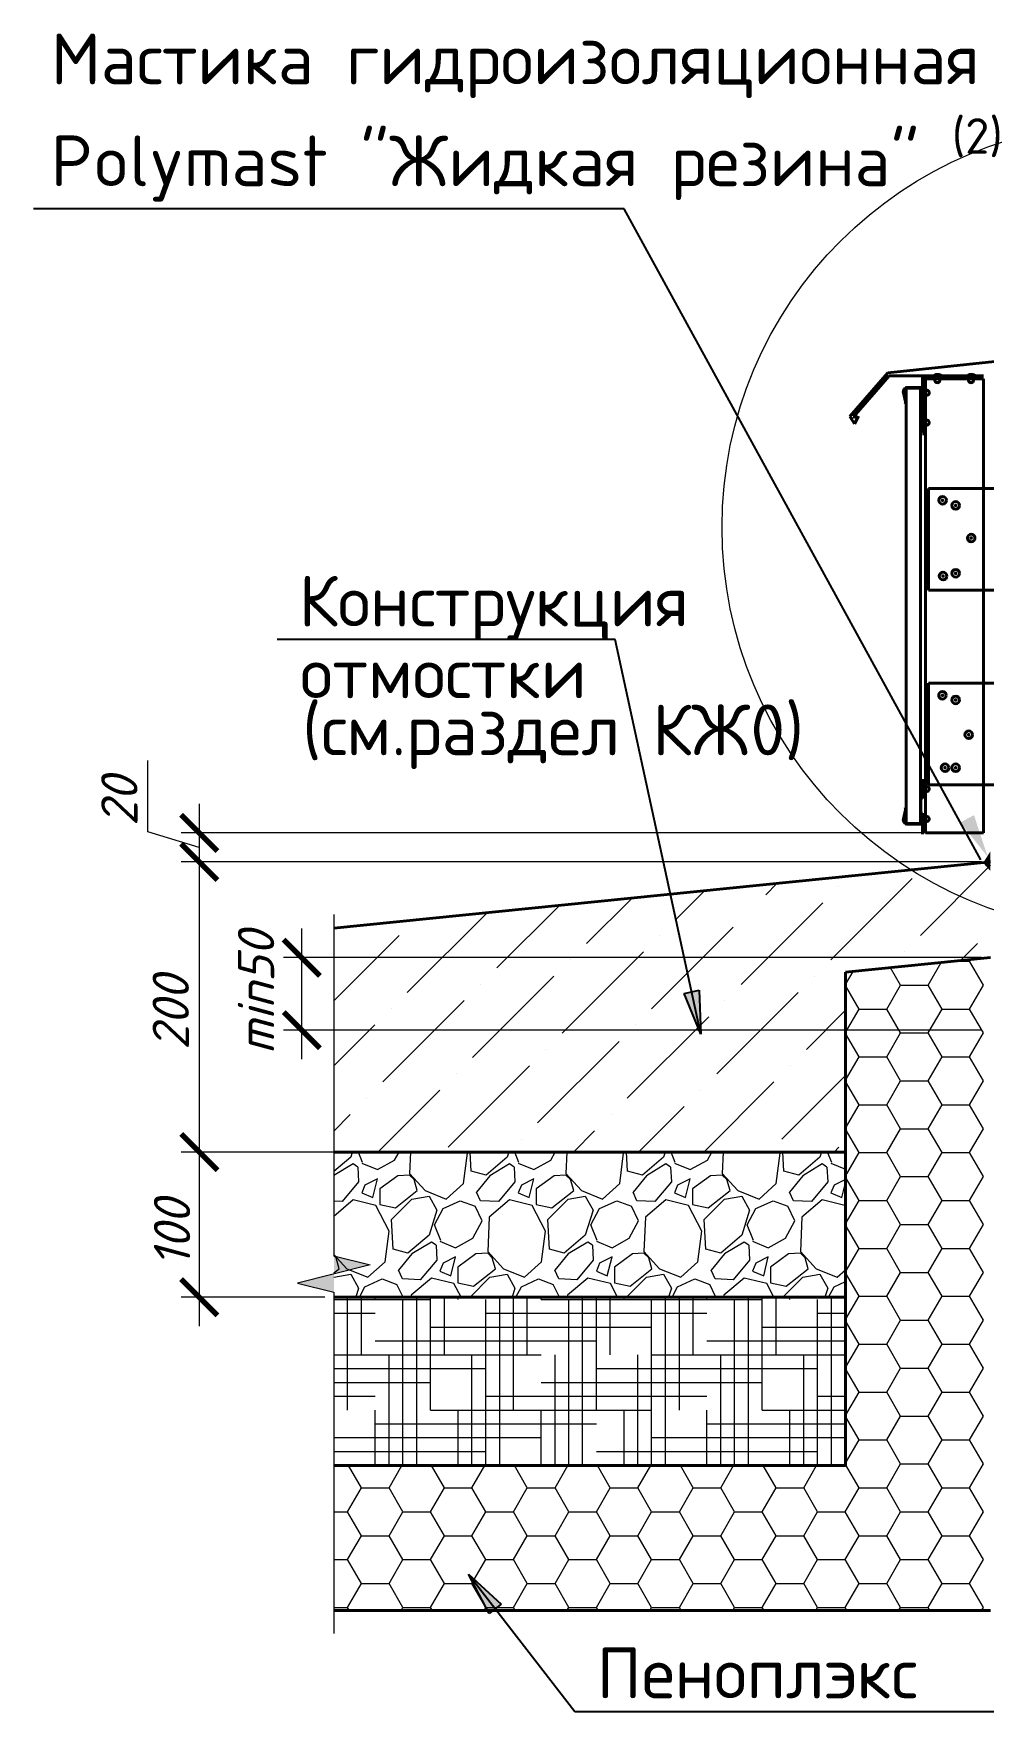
# Model space of a CAD drawing. Header units: millimetres. Extents: x -3689 to 2955806, y -724709 to -635850.
# Drawn here: x 2940416 to 2941071, y -718011 to -716854 of the extents above; entities that cross this region are included whole.
import ezdxf

# ---------------------------------------------------------------- set-up
doc = ezdxf.new("R2010")
doc.units = ezdxf.units.MM
for name, color, linetype, lineweight in [('_PP_Hatch', 9, 'Continuous', 9), ('_PP_Primary Line Continuous', 3, 'Continuous', 40), ('_Выноска', 7, 'Continuous', 15), ('Стены сечение', 7, 'Continuous', 40), ('Штрих Железобетон', 7, 'Continuous', 15), ('Штрих Мин. Вата', 40, 'Continuous', 15)]:
    doc.layers.add(name, color=color, linetype=linetype, lineweight=lineweight)
doc.layers.add('S-WALL-PATT', color=181, linetype='Continuous')
doc.styles.add('PDF ISOCPEUR', font='isocpeur.ttf')
doc.styles.add('SPDS', font='isocpeui.ttf')

msp = doc.modelspace()

# ---------------------------------------------------------------- hatches: boundary and pattern name
for points in [[(2941073.9, -717421.8), (2941055, -717397.9), (2941064.3, -717392.9)], [(2940876.2, -717543.8), (2940864.6, -717515.7), (2940874.9, -717513.4)], [(2940716, -717916.1), (2940738.5, -717936.6), (2940730.2, -717943)]]:
    msp.add_hatch(color=256).paths.add_polyline_path(points, flags=0)
at = {"layer": '_Выноска', "true_color": 0xffffff}
msp.add_hatch(color=7, dxfattribs=at).paths.add_polyline_path([(2940623.2, -717476.4), (2940623.2, -717696.6), (2940648.2, -717702.9), (2940598.2, -717715.4), (2940623.2, -717721.6), (2940623.2, -717941.8), (2940623.2, -717941.8), (2940623.2, -717476.4)], flags=0)
at = {"layer": 'S-WALL-PATT'}
h = msp.add_hatch(color=7, dxfattribs=at)
h.dxf.hatch_style = 1
edge = h.paths.add_edge_path()
edge.add_line((2941070.6, -717425.8), (2941075.6, -717431.3))
edge.add_line((2941075.6, -717431.3), (2941075.7, -717417.7))
edge.add_arc((2941056.2, -717411), 20.7, 314.3226, 341.0309, ccw=False)

# ---------------------------------------------------------------- linework, layer by layer
for p, q in [((2940817, -717271.8), (2940584.1, -717271.8)), ((2940876.2, -717543.8), (2940817, -717271.8)), ((2940864.6, -717515.7), (2940874.9, -717513.4)), ((2940876.2, -717543.8), (2940864.6, -717515.7)), ((2940874.9, -717513.4), (2940876.2, -717543.8)), ((2940716, -717916.1), (2940789.3, -718010.6)), ((2940716, -717916.1), (2940738.5, -717936.6)), ((2940730.2, -717943), (2940716, -717916.1)), ((2940738.5, -717936.6), (2940730.2, -717943)), ((2940789.3, -718010.6), (2941128.8, -718010.6))]:
    msp.add_line(p, q)
for points in [[(2940823.3, -716975), (2940416.3, -716975)], [(2941069, -717423.7), (2940823.3, -716975)]]:
    msp.add_lwpolyline(points)
at = {"color": 0, "linetype": 'ByBlock', "const_width": 3.75}
for points in [[(2940543, -717417.6), (2940518, -717392.6)], [(2940543, -717437.6), (2940518, -717412.6)], [(2940518, -717412.6), (2940543, -717437.6)], [(2940613.6, -717503.6), (2940588.6, -717478.6)], [(2940588.6, -717528.6), (2940613.6, -717553.6)], [(2940518, -717612.6), (2940543, -717637.6)], [(2940543, -717637.6), (2940518, -717612.6)], [(2940518, -717712.6), (2940543, -717737.6)]]:
    msp.add_lwpolyline(points, dxfattribs=at)
at = {"layer": '_PP_Hatch', "linetype": 'Continuous', "ltscale": 20}
for p, q in [((2941027.4, -717475.8), (2941075.8, -717427.4)), ((2940859.1, -717464.6), (2940878.6, -717445)), ((2940920.8, -717447.7), (2940928.5, -717440)), ((2940965.7, -717492.6), (2941021.8, -717436.5)), ((2940971.3, -717442.1), (2940971.3, -717442.1)), ((2940735.6, -717498.2), (2940778.7, -717455.1)), ((2940797.3, -717481.4), (2940828.7, -717450.1)), ((2940904, -717509.5), (2940960.1, -717453.3)), ((2940673.8, -717515.1), (2940728.8, -717460.1)), ((2940623.2, -717520.8), (2940668.2, -717475.8)), ((2940842.2, -717526.3), (2940898.3, -717470.2)), ((2940847.8, -717475.8), (2940847.8, -717475.8)), ((2940780.5, -717543.1), (2940836.6, -717487)), ((2940786.1, -717492.6), (2940786.1, -717492.6)), ((2941016.2, -717487), (2941016.2, -717487)), ((2941054.9, -717493.2), (2941066.7, -717481.4)), ((2940718.7, -717560), (2940774.9, -717503.9)), ((2940954.5, -717503.9), (2940954.5, -717503.9)), ((2941004.9, -717498.3), (2941005, -717498.2)), ((2940724.3, -717509.5), (2940724.3, -717509.5)), ((2940887.1, -717571.2), (2940943.2, -717515.1)), ((2940657, -717576.8), (2940713.1, -717520.7)), ((2940662.6, -717526.3), (2940662.6, -717526.3)), ((2940892.7, -717520.7), (2940892.7, -717520.7)), ((2940623.2, -717565.7), (2940651.4, -717537.5)), ((2940825.4, -717588), (2940881.5, -717531.9)), ((2940831, -717537.5), (2940831, -717537.5)), ((2940948.9, -717554.4), (2940975.8, -717527.4)), ((2940763.6, -717604.9), (2940819.8, -717548.8)), ((2940769.3, -717554.4), (2940769.3, -717554.4)), ((2940701.9, -717621.7), (2940758, -717565.6)), ((2940707.5, -717571.2), (2940707.5, -717571.2)), ((2940932, -717616.1), (2940975.8, -717572.3)), ((2940937.6, -717565.6), (2940937.6, -717565.6)), ((2940653.6, -717625.1), (2940696.3, -717582.4)), ((2940875.9, -717582.4), (2940875.9, -717582.4)), ((2940878.1, -717625.1), (2940926.4, -717576.8)), ((2940645.8, -717588), (2940645.8, -717588)), ((2940833.2, -717625.1), (2940864.7, -717593.7)), ((2940623.2, -717610.6), (2940634.5, -717599.3)), ((2940814.2, -717599.3), (2940814.2, -717599.3)), ((2940752.4, -717616.1), (2940752.4, -717616.1)), ((2940788.3, -717625.1), (2940802.9, -717610.5)), ((2940634.9, -717628.5), (2940623.2, -717638.4)), ((2940635.9, -717625.1), (2940634.9, -717628.5)), ((2940643, -717632.2), (2940640.1, -717625.1)), ((2940653.2, -717637.1), (2940665.1, -717630.6)), ((2940665.1, -717630.6), (2940668.1, -717625.1)), ((2940676, -717625.1), (2940675.3, -717639.8)), ((2940712.5, -717646.8), (2940715.2, -717625.8)), ((2940715.2, -717625.8), (2940714.9, -717625.1)), ((2940717.9, -717638.2), (2940717.2, -717625.1)), ((2940742.7, -717628.5), (2940728.1, -717640.9)), ((2940743.7, -717625.1), (2940742.7, -717628.5)), ((2940750.7, -717632.2), (2940747.9, -717625.1)), ((2940761, -717637.1), (2940772.8, -717630.6)), ((2940772.8, -717630.6), (2940775.8, -717625.1)), ((2940783.7, -717625.1), (2940783.1, -717639.8)), ((2940820.2, -717646.8), (2940822.9, -717625.8)), ((2940822.9, -717625.8), (2940822.6, -717625.1)), ((2940825.6, -717638.2), (2940824.9, -717625.1)), ((2940850.4, -717628.5), (2940835.9, -717640.9)), ((2940851.5, -717625.1), (2940850.4, -717628.5)), ((2940858.5, -717632.2), (2940855.7, -717625.1)), ((2940868.7, -717637.1), (2940880.6, -717630.6)), ((2940880.6, -717630.6), (2940883.6, -717625.1)), ((2940891.5, -717625.1), (2940890.8, -717639.8)), ((2940928, -717646.8), (2940930.7, -717625.8)), ((2940930.7, -717625.8), (2940930.4, -717625.1)), ((2940933.4, -717638.2), (2940932.7, -717625.1)), ((2940958.2, -717628.5), (2940943.6, -717640.9)), ((2940959.2, -717625.1), (2940958.2, -717628.5)), ((2940966.3, -717632.2), (2940963.4, -717625.1)), ((2940967.9, -717625.1), (2940971.3, -717621.7)), ((2940636.5, -717633.3), (2940623.2, -717641.3)), ((2940639.7, -717635.5), (2940636.5, -717633.3)), ((2940639.7, -717635.5), (2940640.3, -717645.7)), ((2940642.4, -717632.8), (2940653.2, -717637.1)), ((2940667.2, -717641.4), (2940654.8, -717650.5)), ((2940675.3, -717640.9), (2940667.2, -717641.4)), ((2940675.3, -717639.8), (2940686.1, -717651.6)), ((2940678.5, -717644.1), (2940675.3, -717640.9)), ((2940728.1, -717640.9), (2940717.9, -717638.2)), ((2940730.8, -717641.4), (2940721.6, -717652.7)), ((2940744.3, -717633.3), (2940730.8, -717641.4)), ((2940747.5, -717635.5), (2940744.3, -717633.3)), ((2940747.5, -717635.5), (2940748, -717645.7)), ((2940750.2, -717632.8), (2940761, -717637.1)), ((2940775, -717641.4), (2940762.6, -717650.5)), ((2940783.1, -717640.9), (2940775, -717641.4)), ((2940783.1, -717639.8), (2940793.8, -717651.6)), ((2940786.3, -717644.1), (2940783.1, -717640.9)), ((2940835.9, -717640.9), (2940825.6, -717638.2)), ((2940838.6, -717641.4), (2940829.4, -717652.7)), ((2940852, -717633.3), (2940838.6, -717641.4)), ((2940855.3, -717635.5), (2940852, -717633.3)), ((2940855.3, -717635.5), (2940855.8, -717645.7)), ((2940858, -717632.8), (2940868.7, -717637.1)), ((2940882.7, -717641.4), (2940870.4, -717650.5)), ((2940890.8, -717640.9), (2940882.7, -717641.4)), ((2940890.8, -717639.8), (2940901.6, -717651.6)), ((2940894.1, -717644.1), (2940890.8, -717640.9)), ((2940943.6, -717640.9), (2940933.4, -717638.2)), ((2940946.3, -717641.4), (2940937.2, -717652.7)), ((2940959.8, -717633.3), (2940946.3, -717641.4)), ((2940963, -717635.5), (2940959.8, -717633.3)), ((2940963, -717635.5), (2940963.6, -717645.7)), ((2940965.7, -717632.8), (2940975.8, -717636.8)), ((2940640.3, -717645.7), (2940629, -717659.2)), ((2940644.6, -717647.9), (2940642.4, -717653.2)), ((2940642.4, -717653.2), (2940650, -717656.5)), ((2940653.2, -717643.5), (2940644.6, -717647.9)), ((2940650, -717656.5), (2940653.2, -717643.5)), ((2940654.8, -717650.5), (2940654.8, -717661.3)), ((2940665.6, -717663.5), (2940680.7, -717651.6)), ((2940680.7, -717651.6), (2940678.5, -717644.1)), ((2940686.1, -717651.6), (2940700.6, -717657.6)), ((2940700.6, -717657.6), (2940712.5, -717646.8)), ((2940724.3, -717658.6), (2940721.6, -717652.7)), ((2940748, -717645.7), (2940736.7, -717659.2)), ((2940752.4, -717647.9), (2940750.2, -717653.2)), ((2940750.2, -717653.2), (2940757.7, -717656.5)), ((2940761, -717643.5), (2940752.4, -717647.9)), ((2940757.7, -717656.5), (2940761, -717643.5)), ((2940762.6, -717650.5), (2940762.6, -717661.3)), ((2940773.4, -717663.5), (2940788.5, -717651.6)), ((2940788.5, -717651.6), (2940786.3, -717644.1)), ((2940793.8, -717651.6), (2940808.4, -717657.6)), ((2940808.4, -717657.6), (2940820.2, -717646.8)), ((2940832.1, -717658.6), (2940829.4, -717652.7)), ((2940855.8, -717645.7), (2940844.5, -717659.2)), ((2940860.1, -717647.9), (2940858, -717653.2)), ((2940858, -717653.2), (2940865.5, -717656.5)), ((2940868.7, -717643.5), (2940860.1, -717647.9)), ((2940865.5, -717656.5), (2940868.7, -717643.5)), ((2940870.4, -717650.5), (2940870.4, -717661.3)), ((2940881.1, -717663.5), (2940896.2, -717651.6)), ((2940896.2, -717651.6), (2940894.1, -717644.1)), ((2940901.6, -717651.6), (2940916.2, -717657.6)), ((2940916.2, -717657.6), (2940928, -717646.8)), ((2940939.9, -717658.6), (2940937.2, -717652.7)), ((2940963.6, -717645.7), (2940952.3, -717659.2)), ((2940967.9, -717647.9), (2940965.7, -717653.2)), ((2940965.7, -717653.2), (2940973.3, -717656.5)), ((2940975.8, -717643.9), (2940967.9, -717647.9)), ((2940973.3, -717656.5), (2940975.8, -717646.4)), ((2940636.5, -717658.1), (2940623.2, -717669.4)), ((2940629, -717659.2), (2940623.2, -717658.9)), ((2940652.1, -717661.9), (2940636.5, -717658.1)), ((2940661.3, -717679.6), (2940652.1, -717661.9)), ((2940654.8, -717661.3), (2940665.6, -717663.5)), ((2940662.9, -717671.6), (2940676.9, -717657.6)), ((2940676.9, -717657.6), (2940688.8, -717655.4)), ((2940688.8, -717655.4), (2940694.2, -717665.1)), ((2940694.2, -717665.1), (2940688.8, -717682.3)), ((2940692.5, -717675.3), (2940698.5, -717664)), ((2940698.5, -717664), (2940710.3, -717658.6)), ((2940710.3, -717658.6), (2940720.6, -717662.4)), ((2940725.4, -717672.6), (2940720.6, -717662.4)), ((2940736.7, -717659.2), (2940724.3, -717658.6)), ((2940744.3, -717658.1), (2940730.3, -717669.9)), ((2940759.9, -717661.9), (2940744.3, -717658.1)), ((2940769.1, -717679.6), (2940759.9, -717661.9)), ((2940762.6, -717661.3), (2940773.4, -717663.5)), ((2940770.7, -717671.6), (2940784.7, -717657.6)), ((2940784.7, -717657.6), (2940796.5, -717655.4)), ((2940796.5, -717655.4), (2940801.9, -717665.1)), ((2940801.9, -717665.1), (2940796.5, -717682.3)), ((2940800.3, -717675.3), (2940806.2, -717664)), ((2940806.2, -717664), (2940818.1, -717658.6)), ((2940818.1, -717658.6), (2940828.3, -717662.4)), ((2940833.2, -717672.6), (2940828.3, -717662.4)), ((2940844.5, -717659.2), (2940832.1, -717658.6)), ((2940852, -717658.1), (2940838, -717669.9)), ((2940867.7, -717661.9), (2940852, -717658.1)), ((2940876.8, -717679.6), (2940867.7, -717661.9)), ((2940870.4, -717661.3), (2940881.1, -717663.5)), ((2940878.4, -717671.6), (2940892.4, -717657.6)), ((2940892.4, -717657.6), (2940904.3, -717655.4)), ((2940904.3, -717655.4), (2940909.7, -717665.1)), ((2940909.7, -717665.1), (2940904.3, -717682.3)), ((2940908.1, -717675.3), (2940914, -717664)), ((2940914, -717664), (2940925.9, -717658.6)), ((2940925.9, -717658.6), (2940936.1, -717662.4)), ((2940940.9, -717672.6), (2940936.1, -717662.4)), ((2940952.3, -717659.2), (2940939.9, -717658.6)), ((2940959.8, -717658.1), (2940945.8, -717669.9)), ((2940975.4, -717661.9), (2940959.8, -717658.1)), ((2940975.8, -717662.6), (2940975.4, -717661.9)), ((2940664, -717692), (2940662.9, -717671.6)), ((2940696.9, -717686.1), (2940692.5, -717675.3)), ((2940718.9, -717684.5), (2940725.4, -717672.6)), ((2940730.3, -717669.9), (2940729.2, -717693.7)), ((2940771.8, -717692), (2940770.7, -717671.6)), ((2940804.6, -717686.1), (2940800.3, -717675.3)), ((2940826.7, -717684.5), (2940833.2, -717672.6)), ((2940838, -717669.9), (2940836.9, -717693.7)), ((2940879.5, -717692), (2940878.4, -717671.6)), ((2940912.4, -717686.1), (2940908.1, -717675.3)), ((2940934.5, -717684.5), (2940940.9, -717672.6)), ((2940945.8, -717669.9), (2940944.7, -717693.7)), ((2940658.6, -717700.7), (2940661.3, -717679.6)), ((2940688.8, -717682.3), (2940674.2, -717694.7)), ((2940690.4, -717687.2), (2940676.9, -717695.3)), ((2940693.6, -717689.3), (2940690.4, -717687.2)), ((2940696.3, -717686.6), (2940707.1, -717691)), ((2940707.1, -717691), (2940718.9, -717684.5)), ((2940766.4, -717700.7), (2940769.1, -717679.6)), ((2940796.5, -717682.3), (2940782, -717694.7)), ((2940798.2, -717687.2), (2940784.7, -717695.3)), ((2940801.4, -717689.3), (2940798.2, -717687.2)), ((2940804.1, -717686.6), (2940814.9, -717691)), ((2940814.9, -717691), (2940826.7, -717684.5)), ((2940874.1, -717700.7), (2940876.8, -717679.6)), ((2940904.3, -717682.3), (2940889.8, -717694.7)), ((2940905.9, -717687.2), (2940892.4, -717695.3)), ((2940909.2, -717689.3), (2940905.9, -717687.2)), ((2940911.8, -717686.6), (2940922.6, -717691)), ((2940922.6, -717691), (2940934.5, -717684.5)), ((2940623.2, -717695.6), (2940632.2, -717705.5)), ((2940624.7, -717698), (2940623.2, -717696.5)), ((2940626.8, -717705.5), (2940624.7, -717698)), ((2940646.7, -717711.4), (2940658.6, -717700.7)), ((2940674.2, -717694.7), (2940664, -717692)), ((2940676.9, -717695.3), (2940667.8, -717706.6)), ((2940694.2, -717699.6), (2940682.8, -717713.1)), ((2940693.6, -717689.3), (2940694.2, -717699.6)), ((2940707.1, -717697.4), (2940698.5, -717701.7)), ((2940703.9, -717710.4), (2940707.1, -717697.4)), ((2940721.1, -717695.3), (2940708.7, -717704.4)), ((2940729.2, -717694.7), (2940721.1, -717695.3)), ((2940729.2, -717693.7), (2940740, -717705.5)), ((2940732.4, -717698), (2940729.2, -717694.7)), ((2940734.6, -717705.5), (2940732.4, -717698)), ((2940754.5, -717711.4), (2940766.4, -717700.7)), ((2940782, -717694.7), (2940771.8, -717692)), ((2940784.7, -717695.3), (2940775.5, -717706.6)), ((2940801.9, -717699.6), (2940790.6, -717713.1)), ((2940801.4, -717689.3), (2940801.9, -717699.6)), ((2940814.9, -717697.4), (2940806.2, -717701.7)), ((2940811.6, -717710.4), (2940814.9, -717697.4)), ((2940828.9, -717695.3), (2940816.5, -717704.4)), ((2940836.9, -717694.7), (2940828.9, -717695.3)), ((2940836.9, -717693.7), (2940847.7, -717705.5)), ((2940840.2, -717698), (2940836.9, -717694.7)), ((2940842.3, -717705.5), (2940840.2, -717698)), ((2940862.3, -717711.4), (2940874.1, -717700.7)), ((2940889.8, -717694.7), (2940879.5, -717692)), ((2940892.4, -717695.3), (2940883.3, -717706.6)), ((2940909.7, -717699.6), (2940898.4, -717713.1)), ((2940909.2, -717689.3), (2940909.7, -717699.6)), ((2940922.6, -717697.4), (2940914, -717701.7)), ((2940919.4, -717710.4), (2940922.6, -717697.4)), ((2940936.6, -717695.3), (2940924.2, -717704.4)), ((2940944.7, -717694.7), (2940936.6, -717695.3)), ((2940944.7, -717693.7), (2940955.5, -717705.5)), ((2940947.9, -717698), (2940944.7, -717694.7)), ((2940950.1, -717705.5), (2940947.9, -717698)), ((2940623.2, -717708.4), (2940626.8, -717705.5)), ((2940623.2, -717711.4), (2940634.9, -717709.3)), ((2940632.2, -717705.5), (2940646.7, -717711.4)), ((2940634.9, -717709.3), (2940640.3, -717719)), ((2940670.5, -717712.5), (2940667.8, -717706.6)), ((2940690.4, -717712), (2940676.4, -717723.8)), ((2940706, -717715.7), (2940690.4, -717712)), ((2940698.5, -717701.7), (2940696.3, -717707.1)), ((2940696.3, -717707.1), (2940703.9, -717710.4)), ((2940708.7, -717704.4), (2940708.7, -717715.2)), ((2940717.1, -717725.1), (2940730.8, -717711.4)), ((2940719.5, -717717.4), (2940734.6, -717705.5)), ((2940730.8, -717711.4), (2940742.7, -717709.3)), ((2940740, -717705.5), (2940754.5, -717711.4)), ((2940742.7, -717709.3), (2940748, -717719)), ((2940778.2, -717712.5), (2940775.5, -717706.6)), ((2940798.2, -717712), (2940784.1, -717723.8)), ((2940813.8, -717715.7), (2940798.2, -717712)), ((2940806.2, -717701.7), (2940804.1, -717707.1)), ((2940804.1, -717707.1), (2940811.6, -717710.4)), ((2940816.5, -717704.4), (2940816.5, -717715.2)), ((2940824.9, -717725.1), (2940838.6, -717711.4)), ((2940827.3, -717717.4), (2940842.3, -717705.5)), ((2940838.6, -717711.4), (2940850.4, -717709.3)), ((2940847.7, -717705.5), (2940862.3, -717711.4)), ((2940850.4, -717709.3), (2940855.8, -717719)), ((2940886, -717712.5), (2940883.3, -717706.6)), ((2940905.9, -717712), (2940891.9, -717723.8)), ((2940921.5, -717715.7), (2940905.9, -717712)), ((2940914, -717701.7), (2940911.8, -717707.1)), ((2940911.8, -717707.1), (2940919.4, -717710.4)), ((2940924.2, -717704.4), (2940924.2, -717715.2)), ((2940932.6, -717725.1), (2940946.3, -717711.4)), ((2940935, -717717.4), (2940950.1, -717705.5)), ((2940946.3, -717711.4), (2940958.2, -717709.3)), ((2940955.5, -717705.5), (2940970, -717711.4)), ((2940958.2, -717709.3), (2940963.6, -717719)), ((2940970, -717711.4), (2940975.8, -717706.2)), ((2940640.3, -717719), (2940638.4, -717725.1)), ((2940640.8, -717725.1), (2940644.6, -717717.9)), ((2940644.6, -717717.9), (2940656.4, -717712.5)), ((2940656.4, -717712.5), (2940666.7, -717716.3)), ((2940670.9, -717725.1), (2940666.7, -717716.3)), ((2940682.8, -717713.1), (2940670.5, -717712.5)), ((2940676.4, -717723.8), (2940676.3, -717725.1)), ((2940710.9, -717725.1), (2940706, -717715.7)), ((2940708.7, -717715.2), (2940719.5, -717717.4)), ((2940748, -717719), (2940746.1, -717725.1)), ((2940748.6, -717725.1), (2940752.4, -717717.9)), ((2940752.4, -717717.9), (2940764.2, -717712.5)), ((2940764.2, -717712.5), (2940774.4, -717716.3)), ((2940778.6, -717725.1), (2940774.4, -717716.3)), ((2940790.6, -717713.1), (2940778.2, -717712.5)), ((2940784.1, -717723.8), (2940784.1, -717725.1)), ((2940818.6, -717725.1), (2940813.8, -717715.7)), ((2940816.5, -717715.2), (2940827.3, -717717.4)), ((2940855.8, -717719), (2940853.9, -717725.1)), ((2940856.3, -717725.1), (2940860.1, -717717.9)), ((2940860.1, -717717.9), (2940872, -717712.5)), ((2940872, -717712.5), (2940882.2, -717716.3)), ((2940886.4, -717725.1), (2940882.2, -717716.3)), ((2940898.4, -717713.1), (2940886, -717712.5)), ((2940891.9, -717723.8), (2940891.8, -717725.1)), ((2940926.4, -717725.1), (2940921.5, -717715.7)), ((2940924.2, -717715.2), (2940935, -717717.4)), ((2940963.6, -717719), (2940961.6, -717725.1)), ((2940964.1, -717725.1), (2940967.9, -717717.9)), ((2940967.9, -717717.9), (2940975.8, -717714.3))]:
    msp.add_line(p, q, dxfattribs=at)
at = {"layer": '_PP_Primary Line Continuous'}
for p, q in [((2941175.2, -717069.9), (2941004.9, -717088.1)), ((2941004.9, -717088.1), (2940978.7, -717118.1)), ((2941005.8, -717090.1), (2940981.2, -717118.4)), ((2941004.9, -717088.1), (2941004.9, -717088.1)), ((2941070.8, -717090.1), (2941005.8, -717090.1)), ((2941027.5, -717098.6), (2941017.5, -717098.6)), ((2941017.5, -717098.6), (2941017.5, -717398.6)), ((2941027.5, -717398.6), (2941027.5, -717098.6)), ((2941069.8, -717091.1), (2941029.8, -717091.1)), ((2941029.8, -717091.1), (2941029.8, -717131.1)), ((2940978.7, -717118.1), (2940981.9, -717123.3)), ((2940981.2, -717118.4), (2940981.7, -717119.2)), ((2940981.7, -717119.2), (2940982.9, -717116.9)), ((2940981.9, -717123.3), (2940984.7, -717117.8)), ((2941017.5, -717398.6), (2941027.5, -717398.6)), ((2940975.8, -717725.1), (2940623.2, -717725.1)), ((2940975.8, -717841.1), (2940975.8, -717725.1)), ((2940623.2, -717841.1), (2940975.8, -717841.1))]:
    msp.add_line(p, q, dxfattribs=at)
at = {"layer": '_PP_Primary Line Continuous', "color": 6}
for p, q in [((2941027.8, -717098.1), (2941018.6, -717098.1)), ((2941028.8, -717091.1), (2941028.8, -717097.1)), ((2941028.8, -717105.7), (2941028.8, -717091.1)), ((2941015.7, -717101.8), (2941017.2, -717108)), ((2941017.1, -717109.1), (2941016.9, -717109.7)), ((2941027.8, -717115.7), (2941027.8, -717105.7)), ((2941027.8, -717105.7), (2941028.8, -717105.7)), ((2941028.8, -717115.7), (2941027.8, -717115.7)), ((2941028.8, -717129.1), (2941028.8, -717115.7)), ((2941028.8, -717368.1), (2941028.8, -717381.5)), ((2941017.1, -717388.2), (2941016.9, -717387.6)), ((2941028.8, -717381.5), (2941027.8, -717381.5)), ((2941027.8, -717381.5), (2941027.8, -717391.5)), ((2941015.7, -717395.4), (2941017.2, -717389.3)), ((2941027.8, -717399.1), (2941018.6, -717399.1)), ((2941027.8, -717391.5), (2941028.8, -717391.5)), ((2941028.8, -717391.5), (2941028.8, -717406.1)), ((2941028.8, -717406.1), (2941028.8, -717400.1))]:
    msp.add_line(p, q, dxfattribs=at)
at = {"layer": '_PP_Primary Line Continuous', "color": 116, "true_color": 0x136734}
for p, q in [((2941028.8, -717099.3), (2941028.5, -717099.3)), ((2941028.8, -717100.3), (2941028.8, -717099.3)), ((2941036.6, -717089.9), (2941036.6, -717090.1)), ((2941036.6, -717090.1), (2941037.6, -717090.1)), ((2941037.6, -717090.1), (2941037.6, -717092.1)), ((2941040.6, -717092.1), (2941040.6, -717090.1)), ((2941040.6, -717090.1), (2941041.6, -717090.1)), ((2941041.6, -717090.1), (2941041.6, -717089.9)), ((2941059.8, -717089.9), (2941059.8, -717090.1)), ((2941059.8, -717090.1), (2941060.8, -717090.1)), ((2941060.8, -717090.1), (2941060.8, -717092.1)), ((2941063.8, -717092.1), (2941063.8, -717090.1)), ((2941063.8, -717090.1), (2941064.8, -717090.1)), ((2941064.8, -717090.1), (2941064.8, -717089.9)), ((2941028.5, -717104.3), (2941028.8, -717104.3)), ((2941030.8, -717100.3), (2941028.8, -717100.3)), ((2941028.8, -717104.3), (2941028.8, -717103.3)), ((2941028.8, -717103.3), (2941030.8, -717103.3)), ((2941028.8, -717119.8), (2941028.5, -717119.8)), ((2941028.8, -717120.8), (2941028.8, -717119.8)), ((2941030.8, -717120.8), (2941028.8, -717120.8)), ((2941028.5, -717124.8), (2941028.8, -717124.8)), ((2941028.8, -717124.8), (2941028.8, -717123.8)), ((2941028.8, -717123.8), (2941030.8, -717123.8)), ((2941028.5, -717372.4), (2941028.8, -717372.4)), ((2941028.8, -717372.4), (2941028.8, -717373.4)), ((2941028.8, -717373.4), (2941030.8, -717373.4)), ((2941030.8, -717376.4), (2941028.8, -717376.4)), ((2941028.8, -717376.4), (2941028.8, -717377.4)), ((2941028.8, -717377.4), (2941028.5, -717377.4)), ((2941028.5, -717393), (2941028.8, -717393)), ((2941028.8, -717398), (2941028.5, -717398)), ((2941028.8, -717393), (2941028.8, -717394)), ((2941028.8, -717394), (2941030.8, -717394)), ((2941030.8, -717397), (2941028.8, -717397)), ((2941028.8, -717397), (2941028.8, -717398))]:
    msp.add_line(p, q, dxfattribs=at)
at = {"layer": '_PP_Primary Line Continuous', "color": 217, "true_color": 0x93278f}
for p, q in [((2941030.8, -717405.1), (2941030.8, -717092.1)), ((2941030.8, -717092.1), (2941070.8, -717092.1)), ((2941070.8, -717092.1), (2941070.8, -717405.1)), ((2941070.8, -717405.1), (2941030.8, -717405.1))]:
    msp.add_line(p, q, dxfattribs=at)
at = {"layer": '_PP_Primary Line Continuous', "color": 159, "true_color": 0x22346e}
for p, q in [((2941032.9, -717167.8), (2941174.3, -717167.8)), ((2941032.9, -717237.8), (2941032.9, -717167.8)), ((2941174.3, -717237.8), (2941032.9, -717237.8)), ((2941032.9, -717301.9), (2941174.3, -717301.9)), ((2941032.9, -717371.9), (2941032.9, -717301.9)), ((2941174.3, -717371.9), (2941032.9, -717371.9))]:
    msp.add_line(p, q, dxfattribs=at)
at = {"layer": '_PP_Primary Line Continuous', "ltscale": 10}
for p, q in [((2940975.8, -717501.2), (2941075.8, -717491.1)), ((2940975.8, -717841.1), (2940975.8, -717501.2)), ((2940623.2, -717841.1), (2940975.8, -717841.1)), ((2940623.2, -717941.1), (2941075.8, -717941.1))]:
    msp.add_line(p, q, dxfattribs=at)
at = {"layer": '_PP_Primary Line Continuous', "color": 7}
for centre, radius in [((2941042.7, -717175.9), 2.61), ((2941042.7, -717175.9), 0.21), ((2941051.7, -717179.4), 2.61), ((2941051.7, -717179.4), 0.21), ((2941062.4, -717201.9), 2.61), ((2941062.4, -717201.9), 0.21), ((2941043, -717228.1), 2.61), ((2941051.7, -717226.2), 2.61), ((2941051.7, -717226.2), 0.21), ((2941043, -717228.1), 0.21), ((2941042.6, -717310.3), 2.61), ((2941042.6, -717310.3), 0.21), ((2941051.7, -717313.5), 2.61), ((2941051.7, -717313.5), 0.21), ((2941060.7, -717337.5), 2.61), ((2941060.7, -717337.5), 0.21), ((2941044.4, -717360.2), 2.61), ((2941044.4, -717360.2), 0.21), ((2941051.7, -717360.2), 2.61), ((2941051.7, -717360.2), 0.21)]:
    msp.add_circle(centre, radius, dxfattribs=at)
at = {"layer": '_PP_Primary Line Continuous', "color": 6}
for centre, radius, start, end in [((2941018.6, -717101.1), 3, 90, 193.6507), ((2941027.8, -717097.1), 1, 270, 0), ((2941015.2, -717108.4), 2, 340.8104, 13.6507), ((2941015.2, -717388.8), 2, 346.3493, 19.1896), ((2941018.6, -717396.1), 3, 166.3493, 270), ((2941027.8, -717400.1), 1, 0, 90)]:
    msp.add_arc(centre, radius, start, end, dxfattribs=at)
at = {"layer": '_PP_Primary Line Continuous', "color": 116, "true_color": 0x136734}
for centre, radius, start, end in [((2941032.4, -717101.8), 4.6, 147.0941, 212.9059), ((2941039.1, -717093.7), 4.6, 57.0941, 122.9059), ((2941039.1, -717093.1), 1.76, 148.2422, 31.7578), ((2941062.3, -717093.7), 4.6, 57.0941, 122.9059), ((2941062.3, -717093.1), 1.76, 148.2422, 31.7578), ((2941031.7, -717101.8), 1.76, 238.2422, 121.7578), ((2941032.4, -717122.3), 4.6, 147.0941, 212.9059), ((2941031.7, -717122.3), 1.76, 238.2422, 121.7578), ((2941032.4, -717374.9), 4.6, 147.0941, 212.9059), ((2941031.7, -717374.9), 1.76, 238.2422, 121.7578), ((2941032.4, -717395.5), 4.6, 147.0941, 212.9059), ((2941031.7, -717395.5), 1.76, 238.2422, 121.7578)]:
    msp.add_arc(centre, radius, start, end, dxfattribs=at)
at = {"layer": '_Выноска'}
for p, q in [((2940495.1, -717404.5), (2940495.1, -717355.3)), ((2940530.5, -717385.1), (2940530.5, -717445.1)), ((2940530.5, -717415.1), (2940495.1, -717404.5)), ((2941069.5, -717405.1), (2940518, -717405.1)), ((2940530.5, -717405.1), (2940530.5, -717645.1)), ((2941069.5, -717425.1), (2940518, -717425.1)), ((2941069.5, -717425.1), (2940518, -717425.1)), ((2940623.2, -717461.4), (2940623.2, -717476.4)), ((2940601.1, -717561.1), (2940601.1, -717471.1)), ((2940623.2, -717476.4), (2940623.2, -717696.6)), ((2941069.5, -717491.1), (2940588.6, -717491.1)), ((2941069.5, -717541.1), (2940588.6, -717541.1)), ((2940530.5, -717605.1), (2940530.5, -717745.1)), ((2940969.5, -717625.1), (2940518, -717625.1)), ((2940616.9, -717625.1), (2940518, -717625.1)), ((2940623.2, -717625.1), (2940975.8, -717625.1)), ((2940623.2, -717696.6), (2940648.2, -717702.9)), ((2940648.2, -717702.9), (2940598.2, -717715.4)), ((2940598.2, -717715.4), (2940623.2, -717721.6)), ((2940623.2, -717721.6), (2940623.2, -717941.8)), ((2940616.9, -717725.1), (2940518, -717725.1)), ((2940623.2, -717941.8), (2940623.2, -717956.8))]:
    msp.add_line(p, q, dxfattribs=at)
msp.add_circle((2941169.9, -717194.5), 279.2, dxfattribs=at)
at = {"layer": 'Стены сечение', "ltscale": 100}
for p, q in [((2941075.8, -717425.1), (2940623.2, -717470.8)), ((2940975.8, -717501.2), (2941075.8, -717491.1)), ((2940975.8, -717641.1), (2940975.8, -717501.2)), ((2940623.2, -717625.1), (2940975.8, -717625.1)), ((2940623.2, -717625.1), (2940975.8, -717625.1)), ((2940975.8, -717625.1), (2940975.8, -717725.1)), ((2940975.8, -717725.1), (2940623.2, -717725.1)), ((2940975.8, -717725.1), (2940623.2, -717725.1))]:
    msp.add_line(p, q, dxfattribs=at)
at = {"layer": 'Штрих Железобетон', "linetype": 'Continuous'}
for p, q in [((2940623.2, -717726.7), (2940689.8, -717726.7)), ((2940632.7, -717802.9), (2940632.7, -717725.1)), ((2940642.2, -717764.8), (2940642.2, -717725.1)), ((2940651.7, -717726.7), (2940651.7, -717725.1)), ((2940670.8, -717841.1), (2940670.8, -717726.7)), ((2940680.3, -717841), (2940680.3, -717725.1)), ((2940689.8, -717802.9), (2940689.8, -717725.1)), ((2940699.4, -717764.8), (2940699.4, -717725.1)), ((2940708.9, -717726.7), (2940708.9, -717725.1)), ((2940727.9, -717841.1), (2940727.9, -717726.7)), ((2940737.5, -717841), (2940737.5, -717725.1)), ((2940747, -717802.9), (2940747, -717725.1)), ((2940756.5, -717764.8), (2940756.5, -717725.1)), ((2940766, -717726.7), (2940766, -717725.1)), ((2940766, -717726.7), (2940918.4, -717726.7)), ((2940785.1, -717841.1), (2940785.1, -717726.7)), ((2940794.6, -717841), (2940794.6, -717725.1)), ((2940804.1, -717802.9), (2940804.1, -717725.1)), ((2940813.7, -717764.8), (2940813.7, -717725.1)), ((2940823.2, -717726.7), (2940823.2, -717725.1)), ((2940842.2, -717841.1), (2940842.2, -717726.7)), ((2940851.8, -717841), (2940851.8, -717725.1)), ((2940861.3, -717802.9), (2940861.3, -717725.1)), ((2940870.8, -717764.8), (2940870.8, -717725.1)), ((2940880.3, -717726.7), (2940880.3, -717725.1)), ((2940899.4, -717841.1), (2940899.4, -717726.7)), ((2940908.9, -717841), (2940908.9, -717725.1)), ((2940918.4, -717802.9), (2940918.4, -717725.1)), ((2940928, -717764.8), (2940928, -717725.1)), ((2940937.5, -717726.7), (2940937.5, -717725.1)), ((2940956.5, -717841.1), (2940956.5, -717726.7)), ((2940966.1, -717841), (2940966.1, -717725.1)), ((2940975.6, -717802.9), (2940975.6, -717725.1)), ((2940623.2, -717736.2), (2940651.7, -717736.2)), ((2940689.8, -717745.7), (2940842.2, -717745.7)), ((2940727.9, -717736.2), (2940880.3, -717736.2)), ((2940918.4, -717745.7), (2940975.8, -717745.7)), ((2940956.5, -717736.2), (2940975.8, -717736.2)), ((2940651.7, -717755.3), (2940804.1, -717755.3)), ((2940880.3, -717755.3), (2940975.8, -717755.3)), ((2940623.2, -717764.8), (2940766, -717764.8)), ((2940661.3, -717841.1), (2940661.3, -717764.8)), ((2940718.4, -717841.1), (2940718.4, -717764.8)), ((2940775.6, -717841.1), (2940775.6, -717764.8)), ((2940832.7, -717841.1), (2940832.7, -717764.8)), ((2940842.2, -717764.8), (2940975.8, -717764.8)), ((2940889.9, -717841.1), (2940889.9, -717764.8)), ((2940947, -717841.1), (2940947, -717764.8)), ((2940623.2, -717774.3), (2940727.9, -717774.3)), ((2940804.1, -717774.3), (2940956.5, -717774.3)), ((2940623.2, -717783.8), (2940689.8, -717783.8)), ((2940623.2, -717793.4), (2940651.7, -717793.4)), ((2940727.9, -717793.4), (2940880.3, -717793.4)), ((2940766, -717783.8), (2940918.4, -717783.8)), ((2940956.5, -717793.4), (2940975.8, -717793.4)), ((2940651.7, -717841.1), (2940651.7, -717802.9)), ((2940689.8, -717802.9), (2940842.2, -717802.9)), ((2940708.9, -717841.1), (2940708.9, -717802.9)), ((2940766, -717841.1), (2940766, -717802.9)), ((2940823.2, -717841.1), (2940823.2, -717802.9)), ((2940880.3, -717841.1), (2940880.3, -717802.9)), ((2940918.4, -717802.9), (2940975.8, -717802.9)), ((2940937.5, -717841.1), (2940937.5, -717802.9)), ((2940651.7, -717812.4), (2940804.1, -717812.4)), ((2940880.3, -717812.4), (2940975.8, -717812.4)), ((2940623.2, -717821.9), (2940766, -717821.9)), ((2940842.2, -717821.9), (2940975.8, -717821.9)), ((2940623.2, -717831.5), (2940727.9, -717831.5)), ((2940804.1, -717831.5), (2940956.5, -717831.5)), ((2940623.2, -717841), (2940689.8, -717841)), ((2940642.2, -717841.1), (2940642.2, -717841)), ((2940699.4, -717841.1), (2940699.4, -717841)), ((2940756.5, -717841.1), (2940756.5, -717841)), ((2940766, -717841), (2940918.4, -717841)), ((2940813.7, -717841.1), (2940813.7, -717841)), ((2940870.8, -717841.1), (2940870.8, -717841)), ((2940928, -717841.1), (2940928, -717841))]:
    msp.add_line(p, q, dxfattribs=at)
at = {"layer": 'Штрих Мин. Вата', "linetype": 'Continuous'}
for p, q in [((2941061.3, -717493.5), (2941061.9, -717492.4)), ((2940975.8, -717509.7), (2940981, -717500.7)), ((2941013.7, -717510), (2941006.8, -717498.1)), ((2941032.7, -717510), (2941041.7, -717494.5)), ((2941051.2, -717493.5), (2941061.3, -717493.5)), ((2941070.8, -717510), (2941061.3, -717493.5)), ((2940985.1, -717526.5), (2940975.8, -717510.4)), ((2941004.2, -717526.5), (2941013.7, -717510)), ((2941013.7, -717510), (2941032.7, -717510)), ((2941042.3, -717526.5), (2941032.7, -717510)), ((2941061.3, -717526.5), (2941070.8, -717510)), ((2940975.8, -717542.7), (2940985.1, -717526.5)), ((2940985.1, -717526.5), (2941004.2, -717526.5)), ((2941013.7, -717543), (2941004.2, -717526.5)), ((2941032.7, -717543), (2941042.3, -717526.5)), ((2941042.3, -717526.5), (2941061.3, -717526.5)), ((2941070.8, -717543), (2941061.3, -717526.5)), ((2940985.1, -717559.5), (2940975.8, -717543.4)), ((2941004.2, -717559.5), (2941013.7, -717543)), ((2941013.7, -717543), (2941032.7, -717543)), ((2941042.3, -717559.5), (2941032.7, -717543)), ((2941061.3, -717559.5), (2941070.8, -717543)), ((2940975.8, -717575.6), (2940985.1, -717559.5)), ((2940985.1, -717559.5), (2941004.2, -717559.5)), ((2941013.7, -717576), (2941004.2, -717559.5)), ((2941032.7, -717576), (2941042.3, -717559.5)), ((2941042.3, -717559.5), (2941061.3, -717559.5)), ((2941070.8, -717576), (2941061.3, -717559.5)), ((2940985.1, -717592.5), (2940975.8, -717576.4)), ((2941004.2, -717592.5), (2941013.7, -717576)), ((2941013.7, -717576), (2941032.7, -717576)), ((2941042.3, -717592.5), (2941032.7, -717576)), ((2941061.3, -717592.5), (2941070.8, -717576)), ((2940975.8, -717608.6), (2940985.1, -717592.5)), ((2940985.1, -717592.5), (2941004.2, -717592.5)), ((2941013.7, -717609), (2941004.2, -717592.5)), ((2941032.7, -717609), (2941042.3, -717592.5)), ((2941042.3, -717592.5), (2941061.3, -717592.5)), ((2941070.8, -717609), (2941061.3, -717592.5)), ((2940985.1, -717625.5), (2940975.8, -717609.4)), ((2941004.2, -717625.5), (2941013.7, -717609)), ((2941013.7, -717609), (2941032.7, -717609)), ((2941042.3, -717625.5), (2941032.7, -717609)), ((2941061.3, -717625.5), (2941070.8, -717609)), ((2940975.8, -717641.6), (2940985.1, -717625.5)), ((2940985.1, -717625.5), (2941004.2, -717625.5)), ((2941013.7, -717642), (2941004.2, -717625.5)), ((2941032.7, -717642), (2941042.3, -717625.5)), ((2941042.3, -717625.5), (2941061.3, -717625.5)), ((2941070.8, -717642), (2941061.3, -717625.5)), ((2940985.1, -717658.5), (2940975.8, -717642.4)), ((2941004.2, -717658.5), (2941013.7, -717642)), ((2941013.7, -717642), (2941032.7, -717642)), ((2941042.3, -717658.5), (2941032.7, -717642)), ((2941061.3, -717658.5), (2941070.8, -717642)), ((2940975.8, -717674.6), (2940985.1, -717658.5)), ((2940985.1, -717658.5), (2941004.2, -717658.5)), ((2941013.7, -717675), (2941004.2, -717658.5)), ((2941032.7, -717675), (2941042.3, -717658.5)), ((2941042.3, -717658.5), (2941061.3, -717658.5)), ((2941070.8, -717675), (2941061.3, -717658.5)), ((2940985.1, -717691.5), (2940975.8, -717675.4)), ((2941004.2, -717691.5), (2941013.7, -717675)), ((2941013.7, -717675), (2941032.7, -717675)), ((2941042.3, -717691.5), (2941032.7, -717675)), ((2941061.3, -717691.5), (2941070.8, -717675)), ((2940975.8, -717707.6), (2940985.1, -717691.5)), ((2940985.1, -717691.5), (2941004.2, -717691.5)), ((2941013.7, -717708), (2941004.2, -717691.5)), ((2941032.7, -717708), (2941042.3, -717691.5)), ((2941042.3, -717691.5), (2941061.3, -717691.5)), ((2941070.8, -717708), (2941061.3, -717691.5)), ((2940985.1, -717724.5), (2940975.8, -717708.4)), ((2941004.2, -717724.5), (2941013.7, -717708)), ((2941013.7, -717708), (2941032.7, -717708)), ((2941042.3, -717724.5), (2941032.7, -717708)), ((2941061.3, -717724.5), (2941070.8, -717708)), ((2940975.8, -717740.6), (2940985.1, -717724.5)), ((2940985.1, -717724.5), (2941004.2, -717724.5)), ((2941013.7, -717741), (2941004.2, -717724.5)), ((2941032.7, -717741), (2941042.3, -717724.5)), ((2941042.3, -717724.5), (2941061.3, -717724.5)), ((2941070.8, -717741), (2941061.3, -717724.5)), ((2940985.1, -717757.5), (2940975.8, -717741.4)), ((2941004.2, -717757.5), (2941013.7, -717741)), ((2941013.7, -717741), (2941032.7, -717741)), ((2941042.3, -717757.5), (2941032.7, -717741)), ((2941061.3, -717757.5), (2941070.8, -717741)), ((2940975.8, -717773.6), (2940985.1, -717757.5)), ((2940985.1, -717757.5), (2941004.2, -717757.5)), ((2941013.7, -717774), (2941004.2, -717757.5)), ((2941032.7, -717774), (2941042.3, -717757.5)), ((2941042.3, -717757.5), (2941061.3, -717757.5)), ((2941070.8, -717774), (2941061.3, -717757.5)), ((2940985.1, -717790.5), (2940975.8, -717774.4)), ((2941004.2, -717790.5), (2941013.7, -717774)), ((2941013.7, -717774), (2941032.7, -717774)), ((2941042.3, -717790.5), (2941032.7, -717774)), ((2941061.3, -717790.5), (2941070.8, -717774)), ((2940975.8, -717806.6), (2940985.1, -717790.5)), ((2940985.1, -717790.5), (2941004.2, -717790.5)), ((2941013.7, -717807), (2941004.2, -717790.5)), ((2941032.7, -717807), (2941042.3, -717790.5)), ((2941042.3, -717790.5), (2941061.3, -717790.5)), ((2941070.8, -717807), (2941061.3, -717790.5)), ((2940985.1, -717823.5), (2940975.8, -717807.4)), ((2941004.2, -717823.5), (2941013.7, -717807)), ((2941013.7, -717807), (2941032.7, -717807)), ((2941042.3, -717823.5), (2941032.7, -717807)), ((2941061.3, -717823.5), (2941070.8, -717807)), ((2940975.8, -717839.6), (2940985.1, -717823.5)), ((2940985.1, -717823.5), (2941004.2, -717823.5)), ((2941013.7, -717840), (2941004.2, -717823.5)), ((2941032.7, -717840), (2941042.3, -717823.5)), ((2941042.3, -717823.5), (2941061.3, -717823.5)), ((2941070.8, -717840), (2941061.3, -717823.5)), ((2940642.2, -717856.5), (2940633.4, -717841.1)), ((2940661.3, -717856.5), (2940670.1, -717841.1)), ((2940699.4, -717856.5), (2940690.5, -717841.1)), ((2940718.4, -717856.5), (2940727.3, -717841.1)), ((2940756.5, -717856.5), (2940747.7, -717841.1)), ((2940775.6, -717856.5), (2940784.4, -717841.1)), ((2940813.7, -717856.5), (2940804.8, -717841.1)), ((2940832.7, -717856.5), (2940841.6, -717841.1)), ((2940870.8, -717856.5), (2940862, -717841.1)), ((2940889.9, -717856.5), (2940898.7, -717841.1)), ((2940928, -717856.5), (2940919.1, -717841.1)), ((2940947, -717856.5), (2940955.9, -717841.1)), ((2940985.1, -717856.5), (2940975.8, -717840.4)), ((2941004.2, -717856.5), (2941013.7, -717840)), ((2941013.7, -717840), (2941032.7, -717840)), ((2941042.3, -717856.5), (2941032.7, -717840)), ((2941061.3, -717856.5), (2941070.8, -717840)), ((2940632.7, -717873), (2940642.2, -717856.5)), ((2940642.2, -717856.5), (2940661.3, -717856.5)), ((2940670.8, -717873), (2940661.3, -717856.5)), ((2940689.8, -717873), (2940699.4, -717856.5)), ((2940699.4, -717856.5), (2940718.4, -717856.5)), ((2940727.9, -717873), (2940718.4, -717856.5)), ((2940747, -717873), (2940756.5, -717856.5)), ((2940756.5, -717856.5), (2940775.6, -717856.5)), ((2940785.1, -717873), (2940775.6, -717856.5)), ((2940804.1, -717873), (2940813.7, -717856.5)), ((2940813.7, -717856.5), (2940832.7, -717856.5)), ((2940842.2, -717873), (2940832.7, -717856.5)), ((2940861.3, -717873), (2940870.8, -717856.5)), ((2940870.8, -717856.5), (2940889.9, -717856.5)), ((2940899.4, -717873), (2940889.9, -717856.5)), ((2940918.4, -717873), (2940928, -717856.5)), ((2940928, -717856.5), (2940947, -717856.5)), ((2940956.5, -717873), (2940947, -717856.5)), ((2940975.6, -717873), (2940985.1, -717856.5)), ((2940985.1, -717856.5), (2941004.2, -717856.5)), ((2941013.7, -717873), (2941004.2, -717856.5)), ((2941032.7, -717873), (2941042.3, -717856.5)), ((2941042.3, -717856.5), (2941061.3, -717856.5)), ((2941070.8, -717873), (2941061.3, -717856.5)), ((2940623.2, -717873), (2940632.7, -717873)), ((2940642.2, -717889.5), (2940632.7, -717873)), ((2940661.3, -717889.5), (2940670.8, -717873)), ((2940670.8, -717873), (2940689.8, -717873)), ((2940699.4, -717889.5), (2940689.8, -717873)), ((2940718.4, -717889.5), (2940727.9, -717873)), ((2940727.9, -717873), (2940747, -717873)), ((2940756.5, -717889.5), (2940747, -717873)), ((2940775.6, -717889.5), (2940785.1, -717873)), ((2940785.1, -717873), (2940804.1, -717873)), ((2940813.7, -717889.5), (2940804.1, -717873)), ((2940832.7, -717889.5), (2940842.2, -717873)), ((2940842.2, -717873), (2940861.3, -717873)), ((2940870.8, -717889.5), (2940861.3, -717873)), ((2940889.9, -717889.5), (2940899.4, -717873)), ((2940899.4, -717873), (2940918.4, -717873)), ((2940928, -717889.5), (2940918.4, -717873)), ((2940947, -717889.5), (2940956.5, -717873)), ((2940956.5, -717873), (2940975.6, -717873)), ((2940985.1, -717889.5), (2940975.6, -717873)), ((2941004.2, -717889.5), (2941013.7, -717873)), ((2941013.7, -717873), (2941032.7, -717873)), ((2941042.3, -717889.5), (2941032.7, -717873)), ((2941061.3, -717889.5), (2941070.8, -717873)), ((2940632.7, -717906), (2940642.2, -717889.5)), ((2940642.2, -717889.5), (2940661.3, -717889.5)), ((2940670.8, -717906), (2940661.3, -717889.5)), ((2940689.8, -717906), (2940699.4, -717889.5)), ((2940699.4, -717889.5), (2940718.4, -717889.5)), ((2940727.9, -717906), (2940718.4, -717889.5)), ((2940747, -717906), (2940756.5, -717889.5)), ((2940756.5, -717889.5), (2940775.6, -717889.5)), ((2940785.1, -717906), (2940775.6, -717889.5)), ((2940804.1, -717906), (2940813.7, -717889.5)), ((2940813.7, -717889.5), (2940832.7, -717889.5)), ((2940842.2, -717906), (2940832.7, -717889.5)), ((2940861.3, -717906), (2940870.8, -717889.5)), ((2940870.8, -717889.5), (2940889.9, -717889.5)), ((2940899.4, -717906), (2940889.9, -717889.5)), ((2940918.4, -717906), (2940928, -717889.5)), ((2940928, -717889.5), (2940947, -717889.5)), ((2940956.5, -717906), (2940947, -717889.5)), ((2940975.6, -717906), (2940985.1, -717889.5)), ((2940985.1, -717889.5), (2941004.2, -717889.5)), ((2941013.7, -717906), (2941004.2, -717889.5)), ((2941032.7, -717906), (2941042.3, -717889.5)), ((2941042.3, -717889.5), (2941061.3, -717889.5)), ((2941070.8, -717906), (2941061.3, -717889.5)), ((2940623.2, -717906), (2940632.7, -717906)), ((2940642.2, -717922.5), (2940632.7, -717906)), ((2940661.3, -717922.5), (2940670.8, -717906)), ((2940670.8, -717906), (2940689.8, -717906)), ((2940699.4, -717922.5), (2940689.8, -717906)), ((2940718.4, -717922.5), (2940727.9, -717906)), ((2940727.9, -717906), (2940747, -717906)), ((2940756.5, -717922.5), (2940747, -717906)), ((2940775.6, -717922.5), (2940785.1, -717906)), ((2940785.1, -717906), (2940804.1, -717906)), ((2940813.7, -717922.5), (2940804.1, -717906)), ((2940832.7, -717922.5), (2940842.2, -717906)), ((2940842.2, -717906), (2940861.3, -717906)), ((2940870.8, -717922.5), (2940861.3, -717906)), ((2940889.9, -717922.5), (2940899.4, -717906)), ((2940899.4, -717906), (2940918.4, -717906)), ((2940928, -717922.5), (2940918.4, -717906)), ((2940947, -717922.5), (2940956.5, -717906)), ((2940956.5, -717906), (2940975.6, -717906)), ((2940985.1, -717922.5), (2940975.6, -717906)), ((2941004.2, -717922.5), (2941013.7, -717906)), ((2941013.7, -717906), (2941032.7, -717906)), ((2941042.3, -717922.5), (2941032.7, -717906)), ((2941061.3, -717922.5), (2941070.8, -717906)), ((2940632.7, -717939), (2940642.2, -717922.5)), ((2940642.2, -717922.5), (2940661.3, -717922.5)), ((2940670.8, -717939), (2940661.3, -717922.5)), ((2940689.8, -717939), (2940699.4, -717922.5)), ((2940699.4, -717922.5), (2940718.4, -717922.5)), ((2940727.9, -717939), (2940718.4, -717922.5)), ((2940747, -717939), (2940756.5, -717922.5)), ((2940756.5, -717922.5), (2940775.6, -717922.5)), ((2940785.1, -717939), (2940775.6, -717922.5)), ((2940804.1, -717939), (2940813.7, -717922.5)), ((2940813.7, -717922.5), (2940832.7, -717922.5)), ((2940842.2, -717939), (2940832.7, -717922.5)), ((2940861.3, -717939), (2940870.8, -717922.5)), ((2940870.8, -717922.5), (2940889.9, -717922.5)), ((2940899.4, -717939), (2940889.9, -717922.5)), ((2940918.4, -717939), (2940928, -717922.5)), ((2940928, -717922.5), (2940947, -717922.5)), ((2940956.5, -717939), (2940947, -717922.5)), ((2940975.6, -717939), (2940985.1, -717922.5)), ((2940985.1, -717922.5), (2941004.2, -717922.5)), ((2941013.7, -717939), (2941004.2, -717922.5)), ((2941032.7, -717939), (2941042.3, -717922.5)), ((2941042.3, -717922.5), (2941061.3, -717922.5)), ((2941070.8, -717939), (2941061.3, -717922.5)), ((2940623.2, -717939), (2940632.7, -717939)), ((2940633.9, -717941.1), (2940632.7, -717939)), ((2940669.5, -717941.1), (2940670.8, -717939)), ((2940670.8, -717939), (2940689.8, -717939)), ((2940691.1, -717941.1), (2940689.8, -717939)), ((2940726.7, -717941.1), (2940727.9, -717939)), ((2940727.9, -717939), (2940747, -717939)), ((2940748.2, -717941.1), (2940747, -717939)), ((2940783.8, -717941.1), (2940785.1, -717939)), ((2940785.1, -717939), (2940804.1, -717939)), ((2940805.4, -717941.1), (2940804.1, -717939)), ((2940841, -717941.1), (2940842.2, -717939)), ((2940842.2, -717939), (2940861.3, -717939)), ((2940862.5, -717941.1), (2940861.3, -717939)), ((2940898.1, -717941.1), (2940899.4, -717939)), ((2940899.4, -717939), (2940918.4, -717939)), ((2940919.7, -717941.1), (2940918.4, -717939)), ((2940955.3, -717941.1), (2940956.5, -717939)), ((2940956.5, -717939), (2940975.6, -717939)), ((2940976.8, -717941.1), (2940975.6, -717939)), ((2941012.4, -717941.1), (2941013.7, -717939)), ((2941013.7, -717939), (2941032.7, -717939)), ((2941034, -717941.1), (2941032.7, -717939)), ((2941069.6, -717941.1), (2941070.8, -717939))]:
    msp.add_line(p, q, dxfattribs=at)

# ---------------------------------------------------------------- texts
at = {"style": 'PDF ISOCPEUR'}
for s, p in [('Конструкция ', (2940599.1, -717262.8)), ('отмостки', (2940599.9, -717312.3)), ('(см.раздел КЖ0)', (2940601.4, -717351.6)), ('Пеноплэкс ', (2940804.3, -718001.6))]:
    msp.add_text(s, height=35, dxfattribs=at).set_placement(p)
at = {"insert": (2940428.2, -716854.2), "char_height": 35, "attachment_point": 1, "style": 'PDF ISOCPEUR'}
msp.add_mtext_dynamic_manual_height_columns('\\A1;Мастика гидроизоляционная \\PPolymast "Жидкая резина" {\\H0.7x;\\S(2)^ ;}', width=693.137, gutter_width=75, heights=[0], dxfattribs=at)
at = {"layer": '_Выноска', "style": 'SPDS'}
for s, p in [('20', (2940487.9, -717400.4)), ('min50', (2940582.1, -717557.6)), ('200', (2940523.3, -717554.7)), ('100', (2940524.2, -717704.4))]:
    msp.add_text(s, height=25, rotation=90, dxfattribs=at).set_placement(p)

doc.saveas('drawing.dxf')
